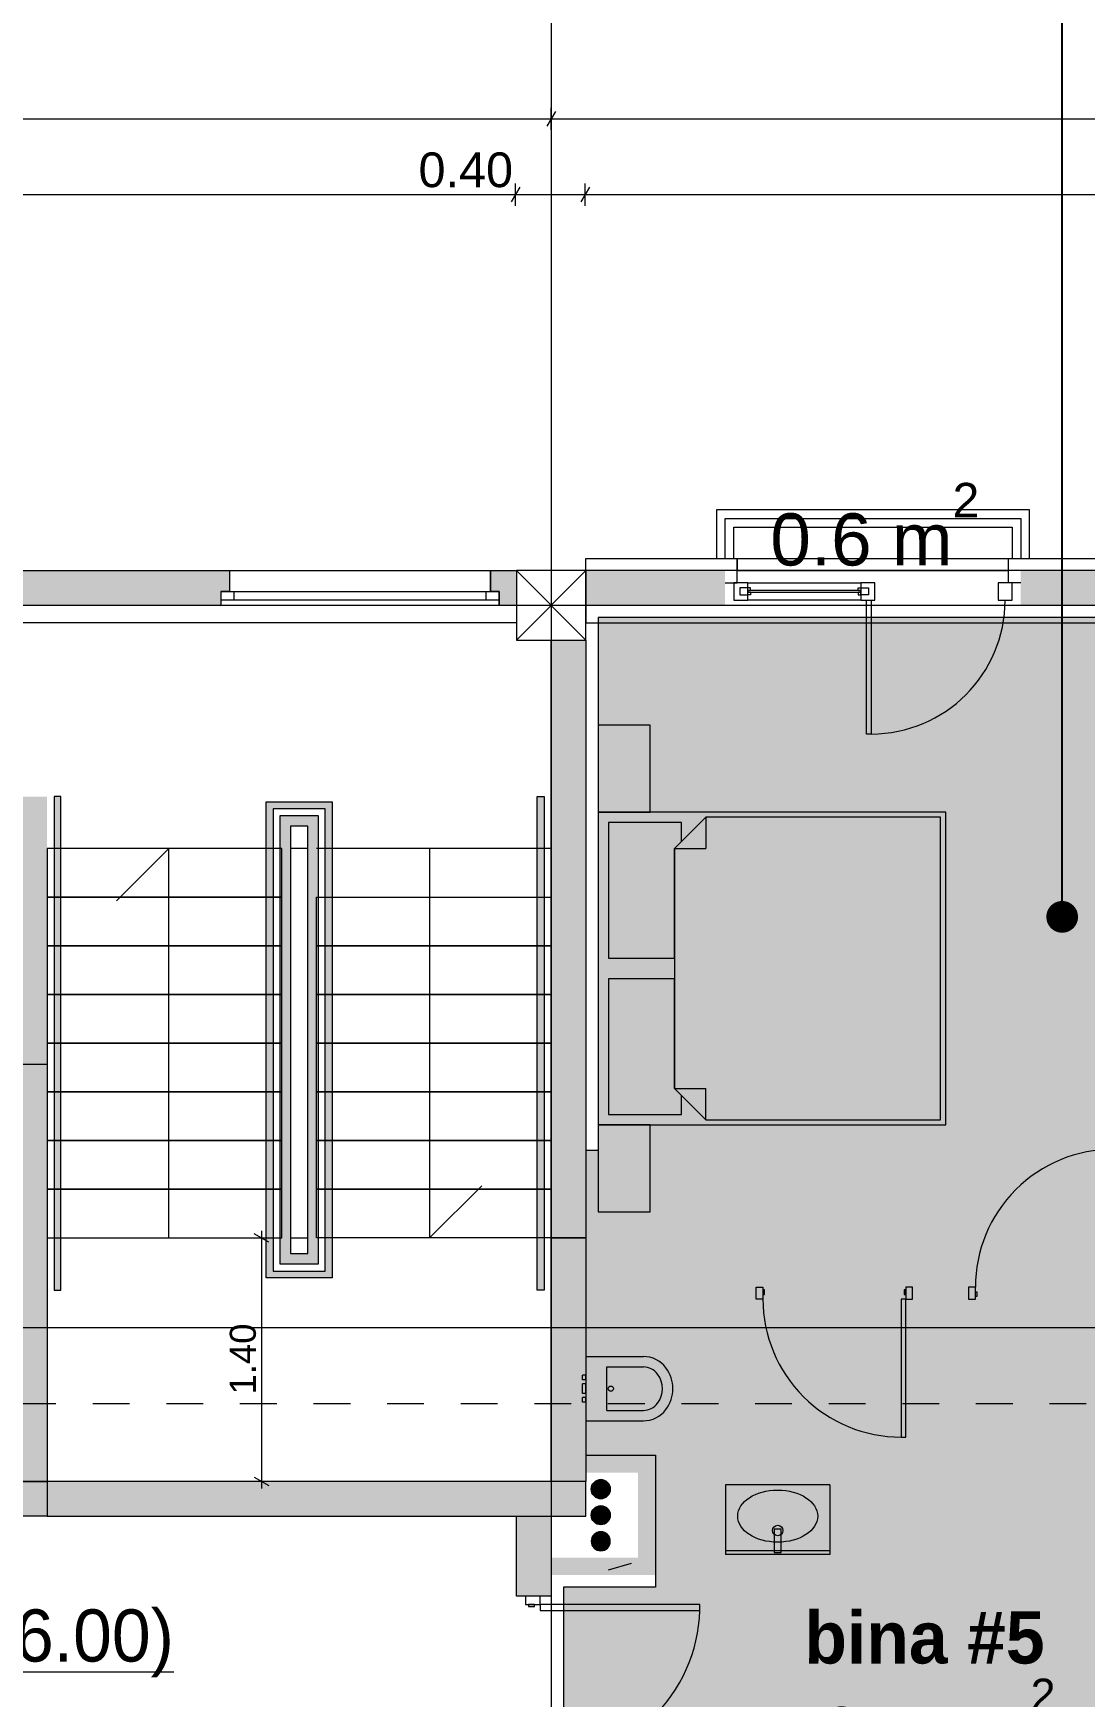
# Model space of a CAD drawing. Header units: millimetres. Extents: x 475159934 to 476245151, y 4620917055 to 4621447368.
# Drawn here: x 475287045 to 475293093, y 4621054547 to 4621064118 of the extents above; entities that cross this region are included whole.
import ezdxf

# ---------------------------------------------------------------- set-up
doc = ezdxf.new("R2010")
doc.units = ezdxf.units.MM
doc.header["$MEASUREMENT"] = 0
doc.set_wipeout_variables(frame=1)
doc.linetypes.add('Dashed', pattern=[423.333333, 211.666667, -211.666667])
doc.linetypes.add('Wipeout_Contour', pattern=[1000, 0, -1000])
for name, color, linetype, lineweight in [('0_Pen_No__7_Pen_No__7_Pen_No__7', 7, 'Continuous', 0), ('2D Drafting - General_Pen_No__1_Pen_No__7', 7, 'Continuous', 0), ('2D Drafting - General_Pen_No__1_Pen_No__7_Pen_No__7', 7, 'Continuous', 0), ('2D Drafting - General_Pen_No__250_Pen_No__7_Pen_No__1', 1, 'Continuous', 0), ('2D Drafting - General_Pen_No__250_Pen_No__7_Pen_No__154', 154, 'Continuous', 0), ('2D Drafting - General_Pen_No__250_Pen_No__7_Pen_No__250', 7, 'Continuous', 0), ('2D Drafting - General_Pen_No__250_Pen_No__7_Pen_No__7', 7, 'Continuous', 0), ('2D Drafting - General_Pen_No__7_Pen_No__250', 7, 'Continuous', 0), ('2D Drafting - General_Pen_No__7_Pen_No__7_Pen_No__7', 7, 'Continuous', 0), ('Annotation - Text_Pen_No__7_Pen_No__142', 142, 'Continuous', 0), ('Doors_Pen_No__7_Pen_No__7_Pen_No__7', 7, 'Continuous', 0), ('G-Anno-Nplt_Pen_No__142', 142, 'Continuous', 0), ('G-Anno-Nplt_Pen_No__151', 151, 'Continuous', 0), ('G-Anno-Nplt_Pen_No__4', 7, 'Continuous', 0), ('G-Anno-Nplt_Pen_No__7', 7, 'Continuous', 0), ('gegmebi_Pen_No__7_Pen_No__7', 7, 'Continuous', 0), ('kar-panjara_Pen_No__7_Pen_No__7_Pen_No__7', 7, 'Continuous', 0), ('New_._Pen_No__1', 1, 'Continuous', 0), ('New_2D Drafting - General_Pen_No__1', 1, 'Continuous', 0), ('New_2D Drafting - General_Pen_No__250_Pen_No__7_Pen_No__154', 154, 'Continuous', 0), ('New_2D Drafting - General_Pen_No__2_Pen_No__250', 7, 'Continuous', 0), ('New_2D Drafting - General_Pen_No__4', 7, 'Continuous', 0), ('New_reg_nak_Pen_No__7', 7, 'Continuous', 0), ('New_shenobebi_Pen_No__1', 1, 'Continuous', 0), ('New_shenobebi_Pen_No__7', 7, 'Continuous', 0), ('New_Structural - Bearing_Pen_No__250', 7, 'Continuous', 0), ('shaxtebi da milebi_Pen_No__1_Pen_No__1_Pen_No__1', 1, 'Continuous', 0), ('shaxtebi da milebi_Pen_No__5_Pen_No__5_Pen_No__5', 5, 'Continuous', 0), ('zoma_Pen_No__142', 142, 'Continuous', 0), ('zoma_Pen_No__5_Pen_No__5', 5, 'Continuous', 0)]:
    doc.layers.add(name, color=color, linetype=linetype, lineweight=lineweight)
doc.layers.add('New_Interior - Furniture', color=7, linetype='Continuous')
doc.layers.add('zoma', color=7, linetype='Continuous')
doc.layers.add('New_Interior - Furniture _Pen_No__252', color=7, linetype='Continuous', lineweight=0, true_color=0x666666)
doc.layers.add('shaxtebi da milebi_Pen_No__1_Pen_No__1_Pen_No__252', color=7, linetype='Continuous', lineweight=0, true_color=0x666666)
doc.styles.add('GENERATED_STYLE_1', font='arial.ttf')
doc.styles.add('GENERATED_STYLE_3', font='arial.ttf')
doc.styles.add('GENERATED_STYLE_6', font='avaza.ttf')
doc.styles.add('GENERATED_STYLE_7', font='')
doc.styles.get('GENERATED_STYLE_7').set_extended_font_data('AcadMtavr', bold=True)
doc.dimstyles.new('GENERATED_STYLE__27', dxfattribs={"dimtxt": 0.18, "dimasz": 364.8, "dimexe": 0.18, "dimexo": 0.0625, "dimgap": 0, "dimtad": 0, "dimtih": 1, "dimtoh": 1, "dimdec": 4, "dimzin": 0, "dimdsep": 46, "dimcen": 0.09, "dimadec": 0, "dimazin": 0, "dimtfac": 1, "dimtdec": 4, "dimtmove": 0, "dimatfit": 3, "dimldrblk": 'ARROWHEAD_11', "dimfxl": 1, "dimtolj": 1, "dimtzin": 0, "dimarcsym": 0})
doc.dimstyles.new('GENERATED_STYLE__3', dxfattribs={"dimtxt": 200, "dimasz": 64.421331, "dimexe": 0.18, "dimexo": 3, "dimgap": 0, "dimtad": 1, "dimtih": 1, "dimtoh": 1, "dimlfac": 0.001, "dimzin": 0, "dimdsep": 46, "dimtxsty": 'GENERATED_STYLE_3', "dimblk": 'ARROWHEAD_2', "dimblk1": 'ARROWHEAD_2', "dimblk2": 'ARROWHEAD_2', "dimcen": 0.09, "dimclrd": 142, "dimclre": 142, "dimclrt": 142, "dimadec": 0, "dimazin": 0, "dimtfac": 1, "dimtdec": 4, "dimtmove": 0, "dimatfit": 3, "dimfxl": 1, "dimtolj": 1, "dimtzin": 0, "dimarcsym": 0})
doc.dimstyles.new('GENERATED_STYLE__5', dxfattribs={"dimtxt": 150, "dimasz": 64.421331, "dimexe": 0.18, "dimexo": 3, "dimgap": 0, "dimtad": 1, "dimlfac": 0.001, "dimzin": 0, "dimdsep": 46, "dimtxsty": 'GENERATED_STYLE_3', "dimblk": 'ARROWHEAD_2', "dimblk1": 'ARROWHEAD_2', "dimblk2": 'ARROWHEAD_2', "dimcen": 0.09, "dimclrd": 142, "dimclre": 142, "dimclrt": 142, "dimadec": 0, "dimazin": 0, "dimtfac": 1, "dimtdec": 4, "dimtmove": 0, "dimatfit": 3, "dimfxl": 1, "dimtolj": 1, "dimtzin": 0, "dimarcsym": 0})
doc.dimstyles.new('GENERATED_STYLE__6', dxfattribs={"dimtxt": 200, "dimasz": 64.421331, "dimexe": 0.18, "dimexo": 3, "dimgap": 0, "dimtad": 1, "dimlfac": 0.001, "dimzin": 0, "dimdsep": 46, "dimtxsty": 'GENERATED_STYLE_3', "dimblk": 'ARROWHEAD_2', "dimblk1": 'ARROWHEAD_2', "dimblk2": 'ARROWHEAD_2', "dimcen": 0.09, "dimclrd": 142, "dimclre": 142, "dimclrt": 142, "dimadec": 0, "dimazin": 0, "dimtfac": 1, "dimtdec": 4, "dimtmove": 0, "dimatfit": 3, "dimfxl": 1, "dimtolj": 1, "dimtzin": 0, "dimarcsym": 0})

# ---------------------------------------------------------------- blocks, each defined once
blk = doc.blocks.new('Multi-Basin Counter 26')
at = {"layer": 'New_Interior - Furniture _Pen_No__252', "color": 251, "linetype": 'Continuous', "lineweight": 0, "true_color": 0x666666}
for p, q in [((-300, 0), (300, 0)), ((-300, -400), (-300, 0)), ((300, -400), (300, 0)), ((-300, -20), (300, -20)), ((-300, -400), (300, -400))]:
    blk.add_line(p, q, dxfattribs=at)
at = {"layer": 'New_Interior - Furniture _Pen_No__252', "color": 251, "linetype": 'Continuous', "lineweight": 0, "true_color": 0x666666, "flags": 128}
blk.add_lwpolyline([(-20, -145), (20, -145), (20, -10), (-20, -10)], close=True, dxfattribs=at)
at = {"layer": 'New_Interior - Furniture _Pen_No__252', "color": 251, "linetype": 'Continuous', "lineweight": 0, "true_color": 0x666666}
blk.add_circle((0, -137.1895), 30, dxfattribs=at)
blk.add_ellipse((0, -220), major_axis=(230, 0), ratio=0.652173913, dxfattribs=at)
blk = doc.blocks.new('Bidet 26')
at = {"layer": 'New_Interior - Furniture _Pen_No__252', "color": 251, "linetype": 'Continuous', "lineweight": 0, "true_color": 0x666666}
for p, q in [((185, 0), (-185, 0)), ((-78.5, 20), (-74.5, 20)), ((-78.5, 0), (-78.5, 20)), ((-74.5, 20), (-65, 20)), ((-65, 20), (-55.5, 20)), ((-55.5, 20), (-51.5, 20)), ((-51.5, 0), (-51.5, 20)), ((-27, 20), (-19.1, 20)), ((-27, 0), (-27, 20)), ((-19.1, 20), (0, 20)), ((0, 20), (19.1, 20)), ((0, 0), (19.1, 0)), ((19.1, 20), (27, 20)), ((19.1, 0), (27, 0)), ((27, 0), (27, 20)), ((51.5, 20), (55.5, 20)), ((51.5, 0), (51.5, 20)), ((51.5, 0), (55.5, 0)), ((55.5, 20), (65, 20)), ((55.5, 0), (65, 0)), ((65, 20), (74.5, 20)), ((65, 0), (74.5, 0)), ((74.5, 20), (78.5, 20)), ((74.5, 0), (78.5, 0)), ((78.5, 0), (78.5, 20)), ((185, 0), (185, -330)), ((-185, 0), (-185, -330)), ((-78.5, 0), (-74.5, 0)), ((-74.5, 0), (-65, 0)), ((-65, 0), (-55.5, 0)), ((-55.5, 0), (-51.5, 0)), ((-27, 0), (-19.1, 0)), ((-19.1, 0), (0, 0)), ((-125, -120), (-125, -330)), ((-125, -120), (125, -120)), ((125, -120), (125, -330))]:
    blk.add_line(p, q, dxfattribs=at)
blk.add_circle((0, -142.5), 15, dxfattribs=at)
for centre, radius, start, end in [((-22.5, -330), 162.5, 180, 233.1301), ((-22.5, -330), 162.5, 180, 233.1301), ((-22.5, -330), 102.5, 180, 233.1301), ((22.5, -330), 102.5, 306.8699, 0), ((22.5, -330), 162.5, 306.8699, 0), ((0, -300), 200, 233.1301, 306.8699), ((0, -300), 200, 233.1301, 270), ((0, -300), 140, 233.1301, 306.8699)]:
    blk.add_arc(centre, radius, start, end, dxfattribs=at)
blk = doc.blocks.new('Bed Layout 23_4')
at = {"layer": 'New_Interior - Furniture _Pen_No__252', "color": 251, "linetype": 'Continuous', "lineweight": 0, "true_color": 0x666666}
for p, q in [((-900, 0), (-1400, 0)), ((-1400, 0), (-1400, -300)), ((-900, -300), (-900, 0)), ((900, 0), (-900, 0)), ((-900, 0), (-900, -2000)), ((1400, 0), (900, 0)), ((900, 0), (900, -300)), ((900, -2000), (900, 0)), ((1400, -300), (1400, 0)), ((-1400, -300), (-900, -300)), ((900, -300), (1400, -300)), ((-690, -440), (-870, -620)), ((0, -440), (-690, -440)), ((-690, -440), (-690, -620)), ((690, -440), (0, -440)), ((870, -620), (690, -440)), ((690, -440), (690, -620)), ((-870, -620), (-870, -1970)), ((-870, -620), (-690, -620)), ((870, -620), (690, -620)), ((870, -1970), (870, -620)), ((-900, -2000), (900, -2000)), ((-870, -1970), (0, -1970)), ((0, -1970), (870, -1970))]:
    blk.add_line(p, q, dxfattribs=at)
at = {"layer": 'New_Interior - Furniture _Pen_No__252', "color": 251, "linetype": 'Continuous', "lineweight": 0, "true_color": 0x666666, "flags": 128}
for points in [[(-60, -440), (-60, -60), (-840, -60), (-840, -480), (-730, -480), (-690, -440)], [(690, -440), (730, -480), (840, -480), (840, -60), (60, -60), (60, -440)]]:
    blk.add_lwpolyline(points, close=True, dxfattribs=at)
blk = doc.blocks.new('*D671', base_point=(475826095.8, 4621095193.2))
at = {"layer": 'zoma_Pen_No__142', "color": 142, "linetype": 'Continuous', "lineweight": 0, "transparency": 16777216}
for p, q in [((475288293.8, 4621057186.8), (475288421, 4621057186.8)), ((475288399.8, 4621057162.3), (475288315, 4621057211.3)), ((475288357.4, 4621057228.3), (475288357.4, 4621057186.8)), ((475288357.4, 4621057186.8), (475288357.4, 4621055786.8)), ((475288293.8, 4621055786.8), (475288421, 4621055786.8)), ((475288315, 4621055811.3), (475288399.8, 4621055762.3)), ((475288357.4, 4621055786.8), (475288357.4, 4621055745.4))]:
    blk.add_line(p, q, dxfattribs=at)
at = {"layer": 'zoma_Pen_No__142', "color": 142, "lineweight": 0, "transparency": 16777216, "insert": (475288327.4, 4621056286.6), "char_height": 150, "attachment_point": 7, "rotation": 90, "style": 'GENERATED_STYLE_3'}
blk.add_mtext('\\A1;{\\pql;\\fArial|b0|i0|c204|p0;\\W1.000000;1.40}', dxfattribs=at)
blk = doc.blocks.new('ARROWHEAD_2')
at = {"color": 0, "linetype": 'Continuous', "lineweight": 0}
for p, q in [((0, 0), (-1, 0)), ((-0.38, -0.66), (0.38, 0.66))]:
    blk.add_line(p, q, dxfattribs=at)
blk = doc.blocks.new('*D672', base_point=(475826095.8, 4621095193.2))
at = {"layer": 'zoma_Pen_No__142', "color": 142, "linetype": 'Continuous', "lineweight": 0, "transparency": 16777216}
for p, q in [((475288293.8, 4621057186.8), (475288421, 4621057186.8)), ((475288399.8, 4621057162.3), (475288315, 4621057211.3)), ((475288357.4, 4621057228.3), (475288357.4, 4621057186.8)), ((475288357.4, 4621057186.8), (475288357.4, 4621055786.8)), ((475288293.8, 4621055786.8), (475288421, 4621055786.8)), ((475288315, 4621055811.3), (475288399.8, 4621055762.3)), ((475288357.4, 4621055786.8), (475288357.4, 4621055745.4))]:
    blk.add_line(p, q, dxfattribs=at)
at = {"layer": 'zoma_Pen_No__142', "color": 142, "lineweight": 0, "transparency": 16777216, "insert": (475288327.4, 4621056286.6), "char_height": 150, "attachment_point": 7, "rotation": 90, "style": 'GENERATED_STYLE_3'}
blk.add_mtext('\\A1;{\\pql;\\fArial|b0|i0|c204|p0;\\W1.000000;1.40}', dxfattribs=at)
blk = doc.blocks.new('*D702', base_point=(475826095.8, 4621095193.2))
at = {"layer": 'zoma_Pen_No__142', "color": 142, "linetype": 'Continuous', "lineweight": 0, "transparency": 16777216}
for p, q in [((475283148.8, 4621063667.9), (475283099.9, 4621063583.1)), ((475283124.3, 4621063561.9), (475283124.3, 4621063689.1)), ((475290048.8, 4621063667.9), (475289999.9, 4621063583.1)), ((475290024.3, 4621063561.9), (475290024.3, 4621063689.1)), ((475283124.3, 4621063625.5), (475290024.3, 4621063625.5))]:
    blk.add_line(p, q, dxfattribs=at)
at = {"layer": 'zoma_Pen_No__142', "color": 142, "lineweight": 0, "transparency": 16777216, "insert": (475286307.4, 4621063665.5), "char_height": 200, "attachment_point": 7, "style": 'GENERATED_STYLE_3'}
blk.add_mtext('\\A1;{\\pql;\\fArial|b0|i0|c204|p0;\\W1.000000;6.90}', dxfattribs=at)
blk = doc.blocks.new('*D703', base_point=(475826095.8, 4621095193.2))
at = {"layer": 'zoma_Pen_No__142', "color": 142, "linetype": 'Continuous', "lineweight": 0, "transparency": 16777216}
for p, q in [((475290048.8, 4621063667.9), (475289999.9, 4621063583.1)), ((475290024.3, 4621063561.9), (475290024.3, 4621063689.1)), ((475296899.9, 4621063583.1), (475296948.8, 4621063667.9)), ((475296924.3, 4621063561.9), (475296924.3, 4621063689.1)), ((475290024.3, 4621063625.5), (475296924.3, 4621063625.5)), ((475296924.3, 4621063625.5), (475296965.8, 4621063625.5))]:
    blk.add_line(p, q, dxfattribs=at)
at = {"layer": 'zoma_Pen_No__142', "color": 142, "lineweight": 0, "transparency": 16777216, "insert": (475293207.4, 4621063665.5), "char_height": 200, "attachment_point": 7, "style": 'GENERATED_STYLE_3'}
blk.add_mtext('\\A1;{\\pql;\\fArial|b0|i0|c204|p0;\\W1.000000;6.90}', dxfattribs=at)
blk = doc.blocks.new('*D723', base_point=(475826095.8, 4621095193.2))
at = {"layer": 'zoma_Pen_No__142', "color": 142, "linetype": 'Continuous', "lineweight": 0, "transparency": 16777216}
for p, q in [((475283348.8, 4621039807.2), (475283299.9, 4621039722.4)), ((475283324.3, 4621039701.2), (475283324.3, 4621039828.4)), ((475283324.3, 4621039764.8), (475289824.3, 4621039764.8)), ((475289848.8, 4621039807.2), (475289799.9, 4621039722.4)), ((475289824.3, 4621039701.2), (475289824.3, 4621039828.4))]:
    blk.add_line(p, q, dxfattribs=at)
at = {"layer": 'zoma_Pen_No__142', "color": 142, "lineweight": 0, "transparency": 16777216, "char_height": 200, "attachment_point": 7, "style": 'GENERATED_STYLE_3'}
for s, insert in [('\\A1;{\\pql;\\fArial|b0|i0|c204|p0;\\W1.000000;6.50}', (475286307.4, 4621039804.8)), ('\\A1;{\\pql;\\fArial|b0|i0|c204|p0;\\W1.000000;0.40}', (475289266, 4621039804.8))]:
    blk.add_mtext(s, dxfattribs=dict(at, insert=insert))
blk = doc.blocks.new('*D724', base_point=(475826095.8, 4621095193.2))
at = {"layer": 'zoma_Pen_No__142', "color": 142, "linetype": 'Continuous', "lineweight": 0, "transparency": 16777216}
for p, q in [((475289848.8, 4621039807.2), (475289799.9, 4621039722.4)), ((475289824.3, 4621039701.2), (475289824.3, 4621039828.4)), ((475289824.3, 4621039764.8), (475290224.3, 4621039764.8)), ((475290248.8, 4621039807.2), (475290199.9, 4621039722.4)), ((475290224.3, 4621039701.2), (475290224.3, 4621039828.4))]:
    blk.add_line(p, q, dxfattribs=at)
blk = doc.blocks.new('*D725', base_point=(475826095.8, 4621095193.2))
at = {"layer": 'zoma_Pen_No__142', "color": 142, "linetype": 'Continuous', "lineweight": 0, "transparency": 16777216}
for p, q in [((475290248.8, 4621039807.2), (475290199.9, 4621039722.4)), ((475290224.3, 4621039701.2), (475290224.3, 4621039828.4)), ((475290224.3, 4621039764.8), (475296724.3, 4621039764.8)), ((475296748.8, 4621039807.2), (475296699.9, 4621039722.4)), ((475296724.3, 4621039701.2), (475296724.3, 4621039828.4))]:
    blk.add_line(p, q, dxfattribs=at)
at = {"layer": 'zoma_Pen_No__142', "color": 142, "lineweight": 0, "transparency": 16777216, "char_height": 200, "attachment_point": 7, "style": 'GENERATED_STYLE_3'}
for s, insert in [('\\A1;{\\pql;\\fArial|b0|i0|c204|p0;\\W1.000000;6.50}', (475293207.4, 4621039804.8)), ('\\A1;{\\pql;\\fArial|b0|i0|c204|p0;\\W1.000000;0.40}', (475296166, 4621039804.8))]:
    blk.add_mtext(s, dxfattribs=dict(at, insert=insert))
blk = doc.blocks.new('*D731', base_point=(475826095.8, 4621095193.2))
at = {"layer": 'zoma_Pen_No__142', "color": 142, "linetype": 'Continuous', "lineweight": 0, "transparency": 16777216}
for p, q in [((475300055.4, 4621061026.7), (475299928.2, 4621061026.7)), ((475300034.2, 4621061002.2), (475299949.4, 4621061051.2)), ((475299991.8, 4621061026.7), (475299991.8, 4621061068.1)), ((475299991.8, 4621041672.1), (475299991.8, 4621061026.7)), ((475300055.4, 4621041672.1), (475299928.2, 4621041672.1)), ((475299949.4, 4621041696.5), (475300034.2, 4621041647.6)), ((475299991.8, 4621041630.6), (475299991.8, 4621041672.1))]:
    blk.add_line(p, q, dxfattribs=at)
at = {"layer": 'zoma_Pen_No__142', "color": 142, "lineweight": 0, "transparency": 16777216, "insert": (475299951.8, 4621051006.2), "char_height": 200, "attachment_point": 7, "rotation": 90, "style": 'GENERATED_STYLE_3'}
blk.add_mtext('\\A1;{\\pql;\\fArial|b0|i0|c204|p0;\\W1.000000;19.35}', dxfattribs=at)
blk = doc.blocks.new('*D745', base_point=(475826095.8, 4621095193.2))
at = {"layer": 'zoma_Pen_No__142', "color": 142, "linetype": 'Continuous', "lineweight": 0, "transparency": 16777216}
for p, q in [((475299274.8, 4621061026.7), (475299147.7, 4621061026.7)), ((475299253.6, 4621061002.2), (475299168.8, 4621061051.2)), ((475299211.2, 4621061026.7), (475299211.2, 4621061068.1)), ((475299211.2, 4621060626.7), (475299211.2, 4621061026.7)), ((475299274.8, 4621060626.7), (475299147.7, 4621060626.7)), ((475299168.8, 4621060651.2), (475299253.6, 4621060602.2))]:
    blk.add_line(p, q, dxfattribs=at)
blk = doc.blocks.new('*D765', base_point=(475826095.8, 4621095193.2))
at = {"layer": 'zoma_Pen_No__142', "color": 142, "linetype": 'Continuous', "lineweight": 0, "transparency": 16777216}
for p, q in [((475283343.8, 4621063231.9), (475283294.9, 4621063147.1)), ((475283319.4, 4621063125.9), (475283319.4, 4621063253.1)), ((475283319.4, 4621063189.5), (475289819.4, 4621063189.5)), ((475289843.8, 4621063231.9), (475289794.9, 4621063147.1)), ((475289819.4, 4621063125.9), (475289819.4, 4621063253.1))]:
    blk.add_line(p, q, dxfattribs=at)
at = {"layer": 'zoma_Pen_No__142', "color": 142, "lineweight": 0, "transparency": 16777216, "char_height": 200, "attachment_point": 7, "style": 'GENERATED_STYLE_3'}
for s, insert in [('\\A1;{\\pql;\\fArial|b0|i0|c204|p0;\\W1.000000;6.50}', (475286302.4, 4621063229.5)), ('\\A1;{\\pql;\\fArial|b0|i0|c204|p0;\\W1.000000;0.40}', (475289261, 4621063229.5))]:
    blk.add_mtext(s, dxfattribs=dict(at, insert=insert))
blk = doc.blocks.new('*D766', base_point=(475826095.8, 4621095193.2))
at = {"layer": 'zoma_Pen_No__142', "color": 142, "linetype": 'Continuous', "lineweight": 0, "transparency": 16777216}
for p, q in [((475289843.8, 4621063231.9), (475289794.9, 4621063147.1)), ((475289819.4, 4621063125.9), (475289819.4, 4621063253.1)), ((475289819.4, 4621063189.5), (475290219.4, 4621063189.5)), ((475290243.8, 4621063231.9), (475290194.9, 4621063147.1)), ((475290219.4, 4621063125.9), (475290219.4, 4621063253.1))]:
    blk.add_line(p, q, dxfattribs=at)
blk = doc.blocks.new('*D767', base_point=(475826095.8, 4621095193.2))
at = {"layer": 'zoma_Pen_No__142', "color": 142, "linetype": 'Continuous', "lineweight": 0, "transparency": 16777216}
for p, q in [((475290243.8, 4621063231.9), (475290194.9, 4621063147.1)), ((475290219.4, 4621063125.9), (475290219.4, 4621063253.1)), ((475290219.4, 4621063189.5), (475296719.4, 4621063189.5)), ((475296743.8, 4621063231.9), (475296694.9, 4621063147.1)), ((475296719.4, 4621063125.9), (475296719.4, 4621063253.1))]:
    blk.add_line(p, q, dxfattribs=at)
at = {"layer": 'zoma_Pen_No__142', "color": 142, "lineweight": 0, "transparency": 16777216, "char_height": 200, "attachment_point": 7, "style": 'GENERATED_STYLE_3'}
for s, insert in [('\\A1;{\\pql;\\fArial|b0|i0|c204|p0;\\W1.000000;6.50}', (475293202.4, 4621063229.5)), ('\\A1;{\\pql;\\fArial|b0|i0|c204|p0;\\W1.000000;0.40}', (475296161, 4621063229.5))]:
    blk.add_mtext(s, dxfattribs=dict(at, insert=insert))
blk = doc.blocks.new('ARROWHEAD_11')
at = {"color": 0, "linetype": 'Continuous', "lineweight": 0}
blk.add_line((0, 0), (-1, 0), dxfattribs=at)
at = {"color": 0, "linetype": 'Continuous', "lineweight": 0, "const_width": 0.25, "flags": 128}
blk.add_lwpolyline([(-0.125, 0, 1), (0.125, 0, 1)], format="xyb", close=True, dxfattribs=at)

msp = doc.modelspace()

# ---------------------------------------------------------------- hatches: boundary and pattern name
at = {"layer": '2D Drafting - General_Pen_No__250_Pen_No__7_Pen_No__154', "linetype": 'Continuous', "lineweight": 0}
for points in [[(475288174.337, 4621061026.533), (475288174.34, 4621060906.533), (475288124.343, 4621060906.533), (475288124.343, 4621060826.532), (475285024.343, 4621060826.532), (475285024.343, 4621060906.533), (475284974.345, 4621060906.533), (475284974.349, 4621061026.533)], [(475289824.343, 4621061026.696), (475289824.343, 4621060826.533), (475289724.343, 4621060826.533), (475289724.343, 4621060906.58), (475289674.34, 4621060906.58), (475289674.34, 4621061026.696), (475289724.343, 4621061026.696)], [(475290024.343, 4621057186.712), (475290224.343, 4621057186.712), (475290224.343, 4621055786.621), (475290024.343, 4621055786.621)]]:
    msp.add_hatch(color=154, dxfattribs=at).paths.add_polyline_path(points)
at = {"layer": '2D Drafting - General_Pen_No__250_Pen_No__7_Pen_No__7', "linetype": 'Continuous', "lineweight": 0}
for points in [[(475291024.833, 4621060826.532), (475290224.343, 4621060826.532), (475290224.343, 4621061026.532), (475291024.833, 4621061026.532)], [(475293623.872, 4621060826.523), (475292724.834, 4621060826.523), (475292724.834, 4621061026.523), (475293623.872, 4621061026.523)], [(475290224.343, 4621060626.696), (475290224.343, 4621057186.712), (475290024.343, 4621057186.712), (475290024.343, 4621060626.696)], [(475286924.343, 4621059726.653), (475286924.343, 4621058186.621), (475287124.343, 4621058186.621), (475287124.343, 4621059726.653)], [(475290224.343, 4621056937.557), (475291202.892, 4621056937.557), (475291202.892, 4621056817.557), (475290224.343, 4621056817.557)], [(475292102.892, 4621056937.557), (475292424.432, 4621056937.557), (475292424.432, 4621056817.557), (475292267.514, 4621056817.557), (475292267.514, 4621055247.053), (475290624.343, 4621055247.053), (475290624.343, 4621055366.557), (475292147.514, 4621055366.557), (475292147.514, 4621056817.557), (475292102.892, 4621056817.557)], [(475290224.343, 4621055937.058), (475290624.343, 4621055937.058), (475290624.343, 4621055247.04), (475290024.343, 4621055247.04), (475290024.343, 4621055346.682), (475290524.343, 4621055346.682), (475290524.343, 4621055836.87), (475290224.343, 4621055836.87)], [(475289824.343, 4621055586.621), (475290024.343, 4621055586.621), (475290024.343, 4621055126.696), (475289824.343, 4621055126.696)]]:
    msp.add_hatch(color=7, dxfattribs=at).paths.add_polyline_path(points)
at = {"layer": 'G-Anno-Nplt_Pen_No__151', "linetype": 'Continuous', "lineweight": 0, "true_color": 0x1f2f3f}
msp.add_hatch(color=169, dxfattribs=at).paths.add_polyline_path([(475290094.343, 4621055177.046), (475290094.343, 4621053696.689), (475290294.343, 4621053696.689), (475290294.343, 4621053596.689), (475290884.531, 4621053596.689), (475290884.531, 4621052956.689), (475290094.343, 4621052956.689), (475290094.343, 4621046296.696), (475290294.343, 4621046296.696), (475290294.343, 4621046096.696), (475293554.343, 4621046096.696), (475293554.343, 4621048396.696), (475296854.343, 4621048396.696), (475296854.343, 4621052566.501), (475296454.343, 4621052566.501), (475296454.343, 4621053396.689), (475296654.343, 4621053396.689), (475296654.343, 4621053696.689), (475296854.343, 4621053696.689), (475296854.343, 4621059656.696), (475293356.941, 4621059656.696), (475293356.941, 4621060756.689), (475290294.343, 4621060756.689), (475290294.343, 4621060556.689), (475290294.343, 4621057689.854), (475290224.343, 4621057689.854), (475290224.343, 4621055937.065), (475290624.343, 4621055937.065), (475290624.343, 4621055177.046)])
at = {"layer": 'G-Anno-Nplt_Pen_No__7', "linetype": 'Continuous', "lineweight": 0}
msp.add_hatch(color=7, dxfattribs=at).paths.add_polyline_path([(475287124.343, 4621055586.621), (475290224.343, 4621055586.621), (475290224.343, 4621055786.621), (475287124.343, 4621055786.621)])
at = {"layer": 'New_2D Drafting - General_Pen_No__1', "linetype": 'Continuous', "lineweight": 0}
for points in [[(475287164.343, 4621056886.653), (475287204.343, 4621056886.653), (475287204.343, 4621059726.653), (475287164.343, 4621059726.653)], [(475289984.343, 4621056886.653), (475289944.343, 4621056886.653), (475289944.343, 4621059726.653), (475289984.343, 4621059726.653)]]:
    msp.add_hatch(color=1, dxfattribs=at).paths.add_polyline_path(points)
h = msp.add_hatch(color=1, dxfattribs=at)
h.paths.add_polyline_path([(475288764.343, 4621056956.545), (475288384.343, 4621056956.545), (475288384.343, 4621057086.653), (475288384.343, 4621059696.56), (475288764.343, 4621059696.56)])
h.paths.add_polyline_path([(475288424.343, 4621056996.545), (475288724.343, 4621056996.545), (475288724.343, 4621059656.56), (475288424.343, 4621059656.56)], flags=0)
h = msp.add_hatch(color=1, dxfattribs=at)
h.paths.add_polyline_path([(475288684.343, 4621057036.545), (475288464.343, 4621057036.545), (475288464.343, 4621059616.56), (475288684.343, 4621059616.56)])
h.paths.add_polyline_path([(475288624.343, 4621057096.545), (475288624.343, 4621059556.56), (475288524.343, 4621059556.56), (475288524.343, 4621057096.545)], flags=0)
at = {"layer": 'New_2D Drafting - General_Pen_No__250_Pen_No__7_Pen_No__154', "linetype": 'Continuous', "lineweight": 0}
for points in [[(475287124.364, 4621055786.613), (475286924.364, 4621055786.613), (475286924.364, 4621057986.613), (475285024.364, 4621057986.613), (475285024.364, 4621057341.303), (475284824.364, 4621057341.303), (475284824.364, 4621058186.613), (475287124.364, 4621058186.613), (475287124.364, 4621057986.613)], [(475287124.364, 4621055586.613), (475286924.364, 4621055586.613), (475284824.364, 4621055586.613), (475284824.364, 4621056241.303), (475285024.364, 4621056241.303), (475285024.364, 4621055786.613), (475286924.364, 4621055786.613), (475287124.364, 4621055786.613)]]:
    msp.add_hatch(color=154, dxfattribs=at).paths.add_polyline_path(points)
at = {"layer": 'shaxtebi da milebi_Pen_No__1_Pen_No__1_Pen_No__1', "linetype": 'Continuous', "lineweight": 0}
msp.add_hatch(color=1, dxfattribs=at).paths.add_polyline_path([(475290309.343, 4621055496.682, -1), (475290309.343, 4621055386.682, -1)])
at = {"layer": 'shaxtebi da milebi_Pen_No__1_Pen_No__1_Pen_No__252', "linetype": 'Continuous', "lineweight": 0, "true_color": 0x666666}
msp.add_hatch(color=251, dxfattribs=at).paths.add_polyline_path([(475290309.343, 4621055796.682, -1), (475290309.343, 4621055686.682, -1)])
at = {"layer": 'shaxtebi da milebi_Pen_No__5_Pen_No__5_Pen_No__5', "linetype": 'Continuous', "lineweight": 0}
msp.add_hatch(color=5, dxfattribs=at).paths.add_polyline_path([(475290309.343, 4621055646.682, -1), (475290309.343, 4621055536.682, -1)])

# ---------------------------------------------------------------- linework, layer by layer
at = {"layer": '0_Pen_No__7_Pen_No__7_Pen_No__7', "color": 7, "linetype": 'Continuous', "lineweight": 0}
msp.add_line((475290354.609, 4621055277.5), (475290486.785, 4621055315.635), dxfattribs=at)
at = {"layer": '2D Drafting - General_Pen_No__1_Pen_No__7', "color": 7, "linetype": 'Continuous', "lineweight": 0}
for p, q in [((475290224.343, 4621060626.696), (475289824.343, 4621061026.696)), ((475289824.343, 4621060626.696), (475290224.343, 4621061026.696))]:
    msp.add_line(p, q, dxfattribs=at)
at = {"layer": '2D Drafting - General_Pen_No__1_Pen_No__7', "color": 7, "linetype": 'Continuous', "lineweight": 0, "flags": 128}
for points in [[(475289824.343, 4621060726.696), (475283324.343, 4621060726.696), (475283324.343, 4621061026.696), (475289824.343, 4621061026.696)], [(475289824.343, 4621060626.696), (475290224.343, 4621060626.696), (475290224.343, 4621061026.696), (475289824.343, 4621061026.696)], [(475290224.343, 4621060726.696), (475296724.343, 4621060726.696), (475296724.343, 4621061026.696), (475290224.343, 4621061026.696)]]:
    msp.add_lwpolyline(points, close=True, dxfattribs=at)
at = {"layer": '2D Drafting - General_Pen_No__1_Pen_No__7_Pen_No__7', "color": 7, "linetype": 'Continuous', "lineweight": 0}
msp.add_arc((475289986.095, 4621055068.974), 893.239, 268.396194, 358.396194, dxfattribs=at)
at = {"layer": '2D Drafting - General_Pen_No__250_Pen_No__7_Pen_No__1', "color": 1, "linetype": 'Continuous', "lineweight": 0, "flags": 128}
msp.add_lwpolyline([(475290224.343, 4621060626.696), (475290224.343, 4621057186.712), (475290024.343, 4621057186.712), (475290024.343, 4621060626.696)], close=True, dxfattribs=at)
at = {"layer": '2D Drafting - General_Pen_No__250_Pen_No__7_Pen_No__250', "color": 7, "linetype": 'Continuous', "lineweight": 0, "flags": 128}
for points in [[(475290024.343, 4621057186.712), (475290224.343, 4621057186.712), (475290224.343, 4621055786.621), (475290024.343, 4621055786.621)], [(475289824.343, 4621055586.621), (475290024.343, 4621055586.621), (475290024.343, 4621055126.696), (475289824.343, 4621055126.696)]]:
    msp.add_lwpolyline(points, close=True, dxfattribs=at)
at = {"layer": '2D Drafting - General_Pen_No__250_Pen_No__7_Pen_No__7', "color": 7, "linetype": 'Continuous', "lineweight": 0, "flags": 128}
for points in [[(475288174.337, 4621061026.533), (475288174.34, 4621060906.533), (475288124.343, 4621060906.533), (475288124.343, 4621060826.532), (475285024.343, 4621060826.532), (475285024.343, 4621060906.533), (475284974.345, 4621060906.533), (475284974.349, 4621061026.533)], [(475289824.343, 4621061026.696), (475289824.343, 4621060826.533), (475289724.343, 4621060826.533), (475289724.343, 4621060906.58), (475289674.34, 4621060906.58), (475289674.34, 4621061026.696), (475289724.343, 4621061026.696)]]:
    msp.add_lwpolyline(points, close=True, dxfattribs=at)
at = {"layer": '2D Drafting - General_Pen_No__7_Pen_No__250', "color": 7, "linetype": 'Continuous', "lineweight": 0, "flags": 128}
for points in [[(475291024.833, 4621060956.437), (475291094.848, 4621060956.436), (475291094.849, 4621061096.698)], [(475292724.834, 4621060956.488), (475292654.819, 4621060956.488), (475292654.818, 4621061096.749)]]:
    msp.add_lwpolyline(points, dxfattribs=at)
at = {"layer": '2D Drafting - General_Pen_No__7_Pen_No__7_Pen_No__7', "color": 7, "linetype": 'Continuous', "lineweight": 0, "flags": 128}
msp.add_lwpolyline([(475291155.017, 4621060956.539), (475291805.017, 4621060956.511), (475291805.012, 4621060856.572), (475291155.012, 4621060856.6)], close=True, dxfattribs=at)
at = {"layer": '2D Drafting - General_Pen_No__7_Pen_No__7_Pen_No__7', "color": 7, "linetype": 'Continuous', "lineweight": 0}
for centre, radius, start, end in [((475291864.701, 4621060856.559), 770.311, 269.9974687, 359.994289), ((475293258.255, 4621056903.037), 794.311, 89.998516, 180.0001975), ((475292036.716, 4621056835.309), 794.311, 179.9998025, 270.001484)]:
    msp.add_arc(centre, radius, start, end, dxfattribs=at)
at = {"layer": 'Doors_Pen_No__7_Pen_No__7_Pen_No__7', "color": 7, "linetype": 'Continuous', "lineweight": 0, "flags": 128}
for points in [[(475291838.035, 4621060856.56), (475291864.701, 4621060856.559), (475291864.667, 4621060086.247), (475291838.001, 4621060086.249)], [(475291202.892, 4621056903.044), (475291242.403, 4621056903.045), (475291242.405, 4621056835.311), (475291202.894, 4621056835.31)], [(475291251.292, 4621056888.645), (475291242.403, 4621056888.645), (475291242.404, 4621056861.978), (475291251.293, 4621056861.978)], [(475292063.381, 4621056888.643), (475292054.492, 4621056888.643), (475292054.493, 4621056861.976), (475292063.382, 4621056861.976)], [(475292102.892, 4621056903.044), (475292063.381, 4621056903.043), (475292063.382, 4621056835.309), (475292102.894, 4621056835.31)], [(475292424.431, 4621056835.302), (475292463.942, 4621056835.301), (475292463.943, 4621056903.034), (475292424.432, 4621056903.035)], [(475292472.831, 4621056849.701), (475292463.942, 4621056849.701), (475292463.943, 4621056876.368), (475292472.832, 4621056876.368)], [(475292063.382, 4621056835.309), (475292036.716, 4621056835.309), (475292036.736, 4621056040.998), (475292063.403, 4621056040.998)], [(475289876.428, 4621055126.696), (475289876.428, 4621055077.307), (475289961.095, 4621055077.307), (475289961.095, 4621055126.696)], [(475289894.428, 4621055077.307), (475289894.428, 4621055066.196), (475289927.762, 4621055066.196), (475289927.762, 4621055077.307)], [(475289961.095, 4621055077.307), (475289961.095, 4621055043.973), (475290878.984, 4621055043.973), (475290878.984, 4621055077.307)]]:
    msp.add_lwpolyline(points, close=True, dxfattribs=at)
at = {"layer": 'G-Anno-Nplt_Pen_No__4', "color": 7, "linetype": 'Continuous', "lineweight": 0, "flags": 128}
for points in [[(475292774.834, 4621061376.487), (475290974.834, 4621061376.487), (475290974.834, 4621061096.474), (475291094.842, 4621061096.474), (475291094.842, 4621061026.696), (475292654.82, 4621061026.71), (475292654.82, 4621061096.474), (475292774.834, 4621061096.474)], [(475287124.343, 4621055586.621), (475290224.343, 4621055586.621), (475290224.343, 4621055786.621), (475287124.343, 4621055786.621)]]:
    msp.add_lwpolyline(points, close=True, dxfattribs=at)
msp.add_lwpolyline([(475293356.941, 4621060756.689), (475290294.343, 4621060756.689), (475290294.343, 4621060556.689), (475290294.343, 4621057689.854), (475290224.343, 4621057689.854), (475290224.343, 4621055937.065), (475290624.343, 4621055937.065), (475290624.343, 4621055177.046), (475290094.343, 4621055177.046), (475290094.343, 4621053696.689), (475290294.343, 4621053696.689), (475290294.343, 4621053596.689), (475290884.531, 4621053596.689), (475290884.531, 4621052956.689), (475290094.343, 4621052956.689), (475290094.343, 4621046296.696), (475290294.343, 4621046296.696), (475290294.343, 4621046096.696), (475293554.343, 4621046096.696)], dxfattribs=at)
at = {"layer": 'gegmebi_Pen_No__7_Pen_No__7', "color": 7, "linetype": 'Continuous', "lineweight": 0, "flags": 128}
for points in [[(475288474.343, 4621059146.653), (475288474.343, 4621059426.653), (475287124.343, 4621059426.653), (475287124.343, 4621059146.653)], [(475288524.343, 4621057186.653), (475288624.343, 4621057186.653), (475288624.343, 4621059426.653), (475288524.343, 4621059426.653)], [(475288474.343, 4621058866.653), (475288474.343, 4621059146.653), (475287124.343, 4621059146.653), (475287124.343, 4621058866.653)], [(475288674.343, 4621058866.653), (475288674.343, 4621059146.653), (475290024.343, 4621059146.653), (475290024.343, 4621058866.653)], [(475288474.343, 4621058586.653), (475288474.343, 4621058866.653), (475287124.343, 4621058866.653), (475287124.343, 4621058586.653)], [(475288674.343, 4621058586.653), (475288674.343, 4621058866.653), (475290024.343, 4621058866.653), (475290024.343, 4621058586.653)], [(475288474.343, 4621058306.653), (475288474.343, 4621058586.653), (475287124.343, 4621058586.653), (475287124.343, 4621058306.653)], [(475288674.343, 4621058306.653), (475288674.343, 4621058586.653), (475290024.343, 4621058586.653), (475290024.343, 4621058306.653)], [(475288474.343, 4621058026.653), (475288474.343, 4621058306.653), (475287124.343, 4621058306.653), (475287124.343, 4621058026.653)], [(475288674.343, 4621058026.653), (475288674.343, 4621058306.653), (475290024.343, 4621058306.653), (475290024.343, 4621058026.653)], [(475288474.343, 4621057746.653), (475288474.343, 4621058026.653), (475287124.343, 4621058026.653), (475287124.343, 4621057746.653)], [(475288674.343, 4621057746.653), (475288674.343, 4621058026.653), (475290024.343, 4621058026.653), (475290024.343, 4621057746.653)], [(475288474.343, 4621057466.653), (475288474.343, 4621057746.653), (475287124.343, 4621057746.653), (475287124.343, 4621057466.653)], [(475288674.343, 4621057466.653), (475288674.343, 4621057746.653), (475290024.343, 4621057746.653), (475290024.343, 4621057466.653)], [(475288474.343, 4621057186.653), (475288474.343, 4621057466.653), (475287124.343, 4621057466.653), (475287124.343, 4621057186.653)], [(475288674.343, 4621057186.653), (475288674.343, 4621057466.653), (475290024.343, 4621057466.653), (475290024.343, 4621057186.653)]]:
    msp.add_lwpolyline(points, close=True, dxfattribs=at)
for points in [[(475287824.343, 4621057186.653), (475287824.343, 4621059426.653), (475287524.343, 4621059126.653)], [(475288674.343, 4621059146.653), (475290024.343, 4621059146.653), (475290024.343, 4621059426.653), (475288674.343, 4621059426.653)], [(475289324.343, 4621059426.653), (475289324.343, 4621057186.653), (475289624.343, 4621057486.653)]]:
    msp.add_lwpolyline(points, dxfattribs=at)
at = {"layer": 'kar-panjara_Pen_No__7_Pen_No__7_Pen_No__7', "color": 7, "linetype": 'Continuous', "lineweight": 0, "flags": 128}
for points in [[(475291155.017, 4621060956.539), (475291075.017, 4621060956.543), (475291075.012, 4621060856.543), (475291155.012, 4621060856.539)], [(475291110.014, 4621060886.602), (475291155.014, 4621060886.6), (475291155.014, 4621060901.6), (475291155.015, 4621060911.6), (475291170.015, 4621060911.6), (475291170.015, 4621060926.6), (475291110.015, 4621060926.602)], [(475291155.014, 4621060901.6), (475291805.014, 4621060901.572), (475291805.015, 4621060911.572), (475291155.015, 4621060911.6)], [(475291170.014, 4621060886.6), (475291155.014, 4621060886.6), (475291155.014, 4621060901.6), (475291170.014, 4621060901.6)], [(475291790.014, 4621060886.572), (475291805.014, 4621060886.572), (475291805.014, 4621060901.572), (475291790.014, 4621060901.572)], [(475291850.014, 4621060886.57), (475291805.014, 4621060886.572), (475291805.014, 4621060901.572), (475291805.015, 4621060911.572), (475291790.015, 4621060911.572), (475291790.015, 4621060926.572), (475291850.015, 4621060926.57)], [(475291885.017, 4621060956.568), (475291805.017, 4621060956.572), (475291805.012, 4621060856.572), (475291885.012, 4621060856.568)], [(475292675.017, 4621060956.49), (475292595.017, 4621060956.494), (475292595.012, 4621060856.494), (475292675.012, 4621060856.49)]]:
    msp.add_lwpolyline(points, close=True, dxfattribs=at)
at = {"layer": 'New_2D Drafting - General_Pen_No__250_Pen_No__7_Pen_No__154', "color": 154, "linetype": 'Continuous', "lineweight": 0, "flags": 128}
for points in [[(475287124.364, 4621055786.613), (475286924.364, 4621055786.613), (475286924.364, 4621057986.613), (475285024.364, 4621057986.613), (475285024.364, 4621057341.303), (475284824.364, 4621057341.303), (475284824.364, 4621058186.613), (475287124.364, 4621058186.613), (475287124.364, 4621057986.613)], [(475287124.364, 4621055586.613), (475286924.364, 4621055586.613), (475284824.364, 4621055586.613), (475284824.364, 4621056241.303), (475285024.364, 4621056241.303), (475285024.364, 4621055786.613), (475286924.364, 4621055786.613), (475287124.364, 4621055786.613)]]:
    msp.add_lwpolyline(points, close=True, dxfattribs=at)
at = {"layer": 'New_2D Drafting - General_Pen_No__4', "color": 7, "linetype": 'Continuous', "lineweight": 0, "flags": 128}
for points in [[(475287164.343, 4621056886.653), (475287204.343, 4621056886.653), (475287204.343, 4621059726.653), (475287164.343, 4621059726.653)], [(475288764.343, 4621056956.545), (475288384.343, 4621056956.545), (475288384.343, 4621057086.653), (475288384.343, 4621059696.56), (475288764.343, 4621059696.56)], [(475288424.343, 4621056996.545), (475288724.343, 4621056996.545), (475288724.343, 4621059656.56), (475288424.343, 4621059656.56)], [(475289984.343, 4621056886.653), (475289944.343, 4621056886.653), (475289944.343, 4621059726.653), (475289984.343, 4621059726.653)], [(475288684.343, 4621057036.545), (475288464.343, 4621057036.545), (475288464.343, 4621059616.56), (475288684.343, 4621059616.56)], [(475288624.343, 4621057096.545), (475288624.343, 4621059556.56), (475288524.343, 4621059556.56), (475288524.343, 4621057096.545)]]:
    msp.add_lwpolyline(points, close=True, dxfattribs=at)
at = {"layer": 'New_reg_nak_Pen_No__7', "color": 7, "linetype": 'Continuous', "lineweight": 0, "flags": 128}
msp.add_lwpolyline([(475290224.368, 4621061026.695), (475290224.368, 4621061096.695), (475293623.996, 4621061096.695), (475293623.996, 4621061026.696)], dxfattribs=at)
at = {"layer": 'New_shenobebi_Pen_No__7', "color": 7, "linetype": 'Continuous', "lineweight": 0}
for p, q in [((475291024.834, 4621061326.487), (475292724.834, 4621061326.487)), ((475291024.834, 4621061096.53), (475291024.834, 4621061326.487)), ((475291074.834, 4621061276.487), (475292674.834, 4621061276.487)), ((475291074.834, 4621061096.53), (475291074.834, 4621061276.487)), ((475292674.834, 4621061276.487), (475292674.834, 4621061096.53)), ((475292724.834, 4621061326.487), (475292724.834, 4621061096.53))]:
    msp.add_line(p, q, dxfattribs=at)
at = {"layer": 'New_Structural - Bearing_Pen_No__250', "color": 7, "linetype": 'Continuous', "lineweight": 0}
for p, q in [((475288174.337, 4621061026.533), (475289674.337, 4621061026.58)), ((475288174.337, 4621061026.533), (475288174.34, 4621060906.533)), ((475289674.337, 4621061026.58), (475289674.34, 4621060906.58)), ((475288124.34, 4621060906.532), (475288199.34, 4621060906.534)), ((475288174.34, 4621060906.533), (475288124.34, 4621060906.532)), ((475288174.34, 4621060906.533), (475288124.34, 4621060906.532)), ((475288124.34, 4621060906.532), (475288124.342, 4621060856.532)), ((475288124.34, 4621060906.532), (475288124.342, 4621060856.532)), ((475288199.34, 4621060906.534), (475289649.34, 4621060906.579)), ((475288199.34, 4621060906.534), (475288199.342, 4621060856.534)), ((475289649.34, 4621060906.579), (475289724.34, 4621060906.581)), ((475289649.342, 4621060856.579), (475289649.34, 4621060906.579)), ((475289674.34, 4621060906.58), (475289724.34, 4621060906.581)), ((475289674.34, 4621060906.58), (475289724.34, 4621060906.581)), ((475289724.34, 4621060906.581), (475289724.342, 4621060856.581)), ((475289724.34, 4621060906.581), (475289724.342, 4621060856.581)), ((475288199.342, 4621060856.534), (475288124.342, 4621060856.532)), ((475288124.342, 4621060856.532), (475288124.343, 4621060826.532)), ((475288124.343, 4621060826.532), (475289724.343, 4621060826.581)), ((475289649.342, 4621060856.579), (475288199.342, 4621060856.534)), ((475289724.342, 4621060856.581), (475289649.342, 4621060856.579)), ((475289724.342, 4621060856.581), (475289724.343, 4621060826.581))]:
    msp.add_line(p, q, dxfattribs=at)
at = {"layer": 'shaxtebi da milebi_Pen_No__1_Pen_No__1_Pen_No__1', "color": 1, "linetype": 'Continuous', "lineweight": 0, "flags": 128}
msp.add_lwpolyline([(475290309.343, 4621055496.682, 1), (475290309.343, 4621055386.682, 1)], format="xyb", close=True, dxfattribs=at)
at = {"layer": 'shaxtebi da milebi_Pen_No__1_Pen_No__1_Pen_No__252', "color": 251, "linetype": 'Continuous', "lineweight": 0, "true_color": 0x666666, "flags": 128}
for points in [[(475290309.343, 4621055796.682, -1), (475290309.343, 4621055686.682, -1)], [(475290309.343, 4621055796.682, 1), (475290309.343, 4621055686.682, 1)]]:
    msp.add_lwpolyline(points, format="xyb", close=True, dxfattribs=at)
at = {"layer": 'shaxtebi da milebi_Pen_No__5_Pen_No__5_Pen_No__5', "color": 5, "linetype": 'Continuous', "lineweight": 0, "flags": 128}
msp.add_lwpolyline([(475290309.343, 4621055646.682, -1), (475290309.343, 4621055536.682, -1)], format="xyb", close=True, dxfattribs=at)
at = {"layer": 'zoma_Pen_No__5_Pen_No__5', "color": 5, "linetype": 'Continuous', "lineweight": 0}
for p, q in [((475290024.343, 4621064307.672), (475290024.343, 4621036072.741)), ((475229343.792, 4621060826.689), (475300771.399, 4621060826.689)), ((475229343.792, 4621056672.054), (475300771.399, 4621056672.054))]:
    msp.add_line(p, q, dxfattribs=at)

# ---------------------------------------------------------------- block references
at = {"layer": 'New_Interior - Furniture', "color": 1, "linetype": 'Continuous', "lineweight": 0, "zscale": 1000}
for name, p, rotation in [('Bed Layout 23_4', (475290294.343, 4621058737.299), 90), ('Bidet 26', (475290224.343, 4621056319.744), 90), ('Multi-Basin Counter 26', (475291327.07, 4621055366.557), 180)]:
    msp.add_blockref(name, p, dxfattribs=dict(at, rotation=rotation))

# ---------------------------------------------------------------- texts
at = {"layer": 'Annotation - Text_Pen_No__7_Pen_No__142', "color": 142, "linetype": 'Continuous', "lineweight": 0, "insert": (475292171.47, 4621055038.501), "char_height": 300, "attachment_point": 2, "style": 'GENERATED_STYLE_7'}
msp.add_mtext('\\A1;{\\pqc;\\fAcadMtavr|b1|i0|c0|p0;\\W1.000000;bina #\\fAcadMtavr|b1|i0|c0|p0;\\W1.000000;5}', dxfattribs=at)
at = {"layer": 'G-Anno-Nplt_Pen_No__142', "color": 142, "lineweight": 0, "insert": (475291586.236, 4621054203.974), "char_height": 280, "attachment_point": 7, "style": 'GENERATED_STYLE_1'}
msp.add_mtext('{\\fArial|b0|i0|c204|p0;85.5 m{\\H0.66x;\\S2^  ;}}', dxfattribs=at)
at = {"layer": 'G-Anno-Nplt_Pen_No__7', "color": 7, "lineweight": 0, "insert": (475291284.834, 4621061051.591), "char_height": 300, "attachment_point": 7, "style": 'GENERATED_STYLE_1'}
msp.add_mtext('{\\fArial|b0|i0|c204|p0;0.6 m{\\H0.66x;\\S2^  ;}}', dxfattribs=at)

# ---------------------------------------------------------------- dimensions: what is measured, and where the dimension line sits
at = {"layer": 'zoma', "color": 142, "linetype": 'Continuous', "lineweight": 0}
for base, p1, p2, picture, middle in [((475290024.342, 4621063625.513), (475283124.342, 4621062632.254), (475290024.342, 4621062894.625), '*D702', (475286566.338, 4621063765.513)), ((475296924.342, 4621063625.513), (475290024.342, 4621062894.625), (475296924.342, 4621062763.44), '*D703', (475293466.338, 4621063765.513)), ((475289819.368, 4621063189.494), (475283319.368, 4621058504.999), (475289819.368, 4621058504.999), '*D765', (475286561.364, 4621063329.494)), ((475296719.368, 4621063189.494), (475290219.368, 4621058504.999), (475296719.368, 4621058504.999), '*D767', (475293461.364, 4621063329.494)), ((475290219.368, 4621063189.494), (475289819.368, 4621058504.999), (475290219.368, 4621058504.999), '*D766', (475289519.947, 4621063329.494)), ((475289824.342, 4621039764.813), (475283324.342, 4621057015.179), (475289824.342, 4621057015.179), '*D723', (475286566.338, 4621039904.813)), ((475290224.342, 4621039764.813), (475289824.342, 4621057015.179), (475290224.342, 4621057015.179), '*D724', (475289524.921, 4621039904.813)), ((475296724.342, 4621039764.813), (475290224.342, 4621057015.179), (475296724.342, 4621057015.179), '*D725', (475293466.338, 4621039904.813))]:
    dim = msp.add_linear_dim(base=base, p1=p1, p2=p2, dimstyle='GENERATED_STYLE__3', dxfattribs=at)
    dim.commit()
    dim.dimension.update_dxf_attribs({"geometry": picture, "text_midpoint": middle, "dimtype": 160})
for base, p1, p2, angle, dimstyle, picture, middle in [((475299991.81, 4621061026.688), (475233700.384, 4621041672.053), (475255415.89, 4621061026.688), 90, 'GENERATED_STYLE__6', '*D731', (475299851.81, 4621051341.197)), ((475299211.225, 4621061026.688), (475297124.343, 4621060626.696), (475255415.89, 4621061026.688), 90, 'GENERATED_STYLE__6', '*D745', (475299071.225, 4621060327.275)), ((475288357.409, 4621055786.815), (475288357.409, 4621057186.815), (475288357.409, 4621055786.815), 270, 'GENERATED_STYLE__5', '*D671', (475288252.409, 4621056480.812)), ((475288357.409, 4621055786.815), (475288357.409, 4621057186.815), (475288357.409, 4621055786.815), 270, 'GENERATED_STYLE__5', '*D672', (475288252.409, 4621056480.812))]:
    dim = msp.add_linear_dim(base=base, p1=p1, p2=p2, angle=angle, dimstyle=dimstyle, dxfattribs=at)
    dim.commit()
    dim.dimension.update_dxf_attribs({"geometry": picture, "text_midpoint": middle, "dimtype": 160, "text_rotation": 90})

# ---------------------------------------------------------------- leaders
at = {"layer": 'New_2D Drafting - General_Pen_No__2_Pen_No__250', "color": 7, "linetype": 'Continuous', "lineweight": 0, "annotation_type": 0, "has_hookline": 1, "hookline_direction": 0, "text_width": 1944.787}
msp.add_leader([(475292963.43, 4621059034.272), (475292963.43, 4621064948.939), (475293963.43, 4621064899.876)], dimstyle='GENERATED_STYLE__27', dxfattribs=at)

# ---------------------------------------------------------------- next in the draw order: wipeouts: each hides what was drawn before it
at = {"color": 1, "linetype": 'Wipeout_Contour', "lineweight": 0, "ltscale": 23227163202.96869}
msp.add_wipeout([(475284949.982, 4621054595.444), (475287790.982, 4621054595.444), (475287790.982, 4621055131.344), (475284949.982, 4621055131.344)], dxfattribs=at).dxf.layer = 'New_._Pen_No__1'

# ---------------------------------------------------------------- next in the draw order: linework, layer by layer
at = {"layer": 'New_shenobebi_Pen_No__1', "color": 1, "linetype": 'Dashed', "lineweight": 0}
msp.add_lwpolyline([(475301569.026, 4621056232.018), (475255555.776, 4621056232.018), (475255555.776, 4621052077.383), (475228397.958, 4621052077.383)], dxfattribs=at)

# ---------------------------------------------------------------- next in the draw order: texts
at = {"layer": 'New_._Pen_No__1', "color": 1, "linetype": 'Continuous', "lineweight": 0, "insert": (475286370.482, 4621055058.679), "char_height": 308.823529, "attachment_point": 2, "style": 'GENERATED_STYLE_6'}
msp.add_mtext('\\A1;{\\pqc;\\fAvaza|b0|i0|c0|p0;\\W1.000000;O\\fArial|b0|i0|c204|p0;\\H1.029412x;\\W1.000000;+\\fAvaza|b0|i0|c0|p0;\\L\\H0.943673x;\\W1.000000;\\L5.20 (65\\fAvaza|b0|i0|c0|p0;\\W1.000000;6\\fAvaza|b0|i0|c0|p0;\\W1.000000;.\\fAvaza|b0|i0|c0|p0;\\W1.000000;0\\fAvaza|b0|i0|c0|p0;\\W1.000000;0) }', dxfattribs=at)

doc.saveas('drawing.dxf')
